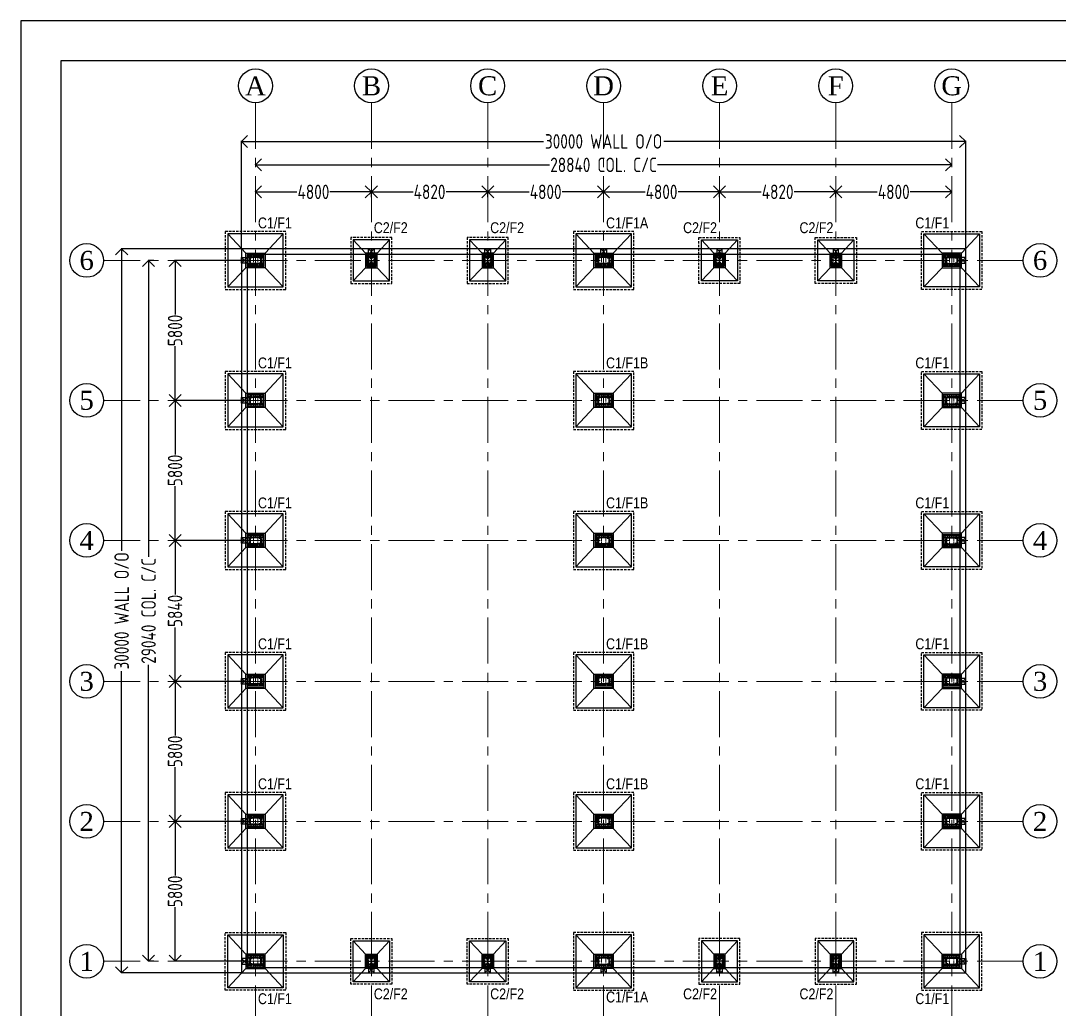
# Model space of a CAD drawing. Header units: millimetres. Extents: x 3470347 to 5996549, y -3470518 to 17149644.
# Drawn here: x 4559725 to 4602744, y 6680953 to 6721908 of the extents above; entities that cross this region are included whole.
import ezdxf
from ezdxf.enums import TextEntityAlignment as Align

# ---------------------------------------------------------------- set-up
doc = ezdxf.new("R2010")
doc.units = ezdxf.units.MM
doc.header["$MEASUREMENT"] = 0
doc.header["$PDMODE"] = 35
doc.header["$PDSIZE"] = -5
for name, pattern in [('CENTER', [50.8, 31.75, -6.35, 6.35, -6.35]), ('CENTERX2', [4, 2.5, -0.5, 0.5, -0.5]), ('DASHED2', [0.375, 0.25, -0.125])]:
    doc.linetypes.add(name, pattern=pattern)
doc.layers.get('0').update_dxf_attribs({"linetype": 'CONTINUOUS', "lineweight": 25})
doc.layers.get('DEFPOINTS').update_dxf_attribs({"linetype": 'CONTINUOUS', "lineweight": 25})
doc.layers.add('BOLT', color=1, linetype='CONTINUOUS')
doc.layers.add('YQ_AXIS', color=4, linetype='CONTINUOUS')
for name, color, linetype, lineweight in [('CENTER', 8, 'CENTER', 0), ('GB', 2, 'CONTINUOUS', 20), ('PV_TEXT_ROMANS', 7, 'CONTINUOUS', 0), ('SHEET', 7, 'CONTINUOUS', 15)]:
    doc.layers.add(name, color=color, linetype=linetype, lineweight=lineweight)
doc.styles.add('Aerial', font='times.ttf')
doc.styles.add('DIM', font='geniso.shx', dxfattribs={"width": 0.85})
doc.styles.add('J.P', font='ARIALN.TTF')
doc.dimstyles.new('ST-100', dxfattribs={"dimscale": 100, "dimtxt": 7, "dimasz": 5, "dimexe": 0.18, "dimexo": 0.0625, "dimgap": 0.2, "dimtad": 0, "dimdec": 0, "dimzin": 0, "dimdsep": 46, "dimtxsty": 'DIM', "dimblk": 'OPEN90', "dimcen": 0.09, "dimclrd": 256, "dimclrt": 7, "dimadec": 0, "dimazin": 0, "dimtfac": 1, "dimtdec": 0, "dimtofl": 0, "dimtmove": 0, "dimatfit": 3, "dimldrblk": 'OPEN90', "dimfxl": 1, "dimtolj": 1, "dimtzin": 0, "dimlwd": -1, "dimarcsym": 0})

# ---------------------------------------------------------------- blocks, each defined once
blk = doc.blocks.new('_Open90')
at = {"color": 0, "linetype": 'ByBlock', "lineweight": -2}
for p, q in [((0, 0), (-1, 0)), ((-0.5, 0.5), (0, 0)), ((0, 0), (-0.5, -0.5))]:
    blk.add_line(p, q, dxfattribs=at)
blk = doc.blocks.new('*D1314')
at = {"layer": 'BOLT', "color": 0, "lineweight": -2}
for p, q in [((4568977, 6688738), (4566098, 6688738)), ((4568977, 6682938), (4566098, 6682938))]:
    blk.add_line(p, q, dxfattribs=at)
at = {"layer": 'BOLT'}
for p, q in [((4566116, 6688238), (4566116, 6686496)), ((4566116, 6683438), (4566116, 6685180))]:
    blk.add_line(p, q, dxfattribs=at)
at = {"layer": 'DEFPOINTS', "color": 0}
for p in [(4566116, 6688738), (4568984, 6688738), (4568984, 6682938)]:
    blk.add_point(p, dxfattribs=at)
at = {"layer": 'BOLT', "xscale": 500, "yscale": 500, "zscale": 500}
for p, rotation in [((4566116, 6688738), 90), ((4566116, 6682938), 270)]:
    blk.add_blockref('_Open90', p, dxfattribs=dict(at, rotation=rotation))
at = {"layer": 'BOLT', "color": 7, "insert": (4566116, 6685838), "char_height": 600, "attachment_point": 5, "rotation": 90, "style": 'DIM'}
blk.add_mtext('\\A1;5800', dxfattribs=at)
blk = doc.blocks.new('*D1315')
at = {"layer": 'BOLT', "color": 0, "lineweight": -2}
for p, q in [((4568977, 6711978), (4566098, 6711978)), ((4568977, 6706178), (4566098, 6706178))]:
    blk.add_line(p, q, dxfattribs=at)
at = {"layer": 'BOLT'}
for p, q in [((4566116, 6711478), (4566116, 6709736)), ((4566116, 6706678), (4566116, 6708420))]:
    blk.add_line(p, q, dxfattribs=at)
at = {"layer": 'DEFPOINTS', "color": 0}
for p in [(4568984, 6711978), (4566116, 6706178), (4568984, 6706178)]:
    blk.add_point(p, dxfattribs=at)
at = {"layer": 'BOLT', "xscale": 500, "yscale": 500, "zscale": 500}
for p, rotation in [((4566116, 6711978), 90), ((4566116, 6706178), 270)]:
    blk.add_blockref('_Open90', p, dxfattribs=dict(at, rotation=rotation))
at = {"layer": 'BOLT', "color": 7, "insert": (4566116, 6709078), "char_height": 600, "attachment_point": 5, "rotation": 90, "style": 'DIM'}
blk.add_mtext('\\A1;5800', dxfattribs=at)
blk = doc.blocks.new('*D1316')
at = {"layer": 'BOLT', "color": 0, "lineweight": -2}
for p, q in [((4568977, 6706178), (4566098, 6706178)), ((4568977, 6700378), (4566098, 6700378))]:
    blk.add_line(p, q, dxfattribs=at)
at = {"layer": 'BOLT'}
for p, q in [((4566116, 6705678), (4566116, 6703936)), ((4566116, 6700878), (4566116, 6702620))]:
    blk.add_line(p, q, dxfattribs=at)
at = {"layer": 'DEFPOINTS', "color": 0}
for p in [(4568984, 6706178), (4566116, 6700378), (4568984, 6700378)]:
    blk.add_point(p, dxfattribs=at)
at = {"layer": 'BOLT', "xscale": 500, "yscale": 500, "zscale": 500}
for p, rotation in [((4566116, 6706178), 90), ((4566116, 6700378), 270)]:
    blk.add_blockref('_Open90', p, dxfattribs=dict(at, rotation=rotation))
at = {"layer": 'BOLT', "color": 7, "insert": (4566116, 6703278), "char_height": 600, "attachment_point": 5, "rotation": 90, "style": 'DIM'}
blk.add_mtext('\\A1;5800', dxfattribs=at)
blk = doc.blocks.new('*D1317')
at = {"layer": 'BOLT', "color": 0, "lineweight": -2}
for p, q in [((4568977, 6694538), (4566098, 6694538)), ((4568977, 6688738), (4566098, 6688738))]:
    blk.add_line(p, q, dxfattribs=at)
at = {"layer": 'BOLT'}
for p, q in [((4566116, 6694038), (4566116, 6692296)), ((4566116, 6689238), (4566116, 6690980))]:
    blk.add_line(p, q, dxfattribs=at)
at = {"layer": 'DEFPOINTS', "color": 0}
for p in [(4568984, 6694538), (4566116, 6688738), (4568984, 6688738)]:
    blk.add_point(p, dxfattribs=at)
at = {"layer": 'BOLT', "xscale": 500, "yscale": 500, "zscale": 500}
for p, rotation in [((4566116, 6694538), 90), ((4566116, 6688738), 270)]:
    blk.add_blockref('_Open90', p, dxfattribs=dict(at, rotation=rotation))
at = {"layer": 'BOLT', "color": 7, "insert": (4566116, 6691638), "char_height": 600, "attachment_point": 5, "rotation": 90, "style": 'DIM'}
blk.add_mtext('\\A1;5800', dxfattribs=at)
blk = doc.blocks.new('*D1318')
at = {"layer": 'BOLT', "color": 0, "lineweight": -2}
for p, q in [((4568977, 6700378), (4566098, 6700378)), ((4568977, 6694538), (4566098, 6694538))]:
    blk.add_line(p, q, dxfattribs=at)
at = {"layer": 'BOLT'}
for p, q in [((4566116, 6699878), (4566116, 6698141)), ((4566116, 6695038), (4566116, 6696775))]:
    blk.add_line(p, q, dxfattribs=at)
at = {"layer": 'DEFPOINTS', "color": 0}
for p in [(4566116, 6700378), (4568984, 6700378), (4568984, 6694538)]:
    blk.add_point(p, dxfattribs=at)
at = {"layer": 'BOLT', "xscale": 500, "yscale": 500, "zscale": 500}
for p, rotation in [((4566116, 6700378), 90), ((4566116, 6694538), 270)]:
    blk.add_blockref('_Open90', p, dxfattribs=dict(at, rotation=rotation))
at = {"layer": 'BOLT', "color": 7, "insert": (4566116, 6697458), "char_height": 600, "attachment_point": 5, "rotation": 90, "style": 'DIM'}
blk.add_mtext('\\A1;5840', dxfattribs=at)
blk = doc.blocks.new('BP1111')
at = {"transparency": 33554559}
h = blk.add_hatch(color=1, dxfattribs=at)
h.dxf.hatch_style = 1
h.paths.add_polyline_path([(4745403, 6853192), (4745403, 6852942), (4745483, 6852942), (4745483, 6852946, 0.414214), (4745473, 6852956), (4745420, 6852956, -0.414214), (4745410, 6852966), (4745410, 6853168, -0.414214), (4745420, 6853178), (4745473, 6853178, 0.414214), (4745483, 6853188), (4745483, 6853192)])
h = blk.add_hatch(color=1, dxfattribs=at)
h.dxf.hatch_style = 1
h.paths.add_polyline_path([(4745853, 6853192), (4745853, 6852942), (4745773, 6852942), (4745773, 6852946, -0.414214), (4745783, 6852956), (4745836, 6852956, 0.414214), (4745846, 6852966), (4745846, 6853168, 0.414214), (4745836, 6853178), (4745783, 6853178, -0.414214), (4745773, 6853188), (4745773, 6853192)])
at = {"color": 4}
for points in [[(4745953, 6853202), (4745303, 6853202)], [(4745953, 6853192), (4745303, 6853192)], [(4745953, 6852942), (4745303, 6852942)], [(4745953, 6852932), (4745303, 6852932)]]:
    blk.add_lwpolyline(points, dxfattribs=at)
at = {"color": 1}
for points in [[(4745483, 6853192), (4745483, 6853188, -0.414214), (4745473, 6853178), (4745420, 6853178, 0.414214), (4745410, 6853168), (4745410, 6852966, 0.414214), (4745420, 6852956), (4745473, 6852956, -0.414214), (4745483, 6852946), (4745483, 6852942), (4745403, 6852942), (4745403, 6853192)], [(4745773, 6853192), (4745773, 6853188, 0.414214), (4745783, 6853178), (4745836, 6853178, -0.414214), (4745846, 6853168), (4745846, 6852966, -0.414214), (4745836, 6852956), (4745783, 6852956, 0.414214), (4745773, 6852946), (4745773, 6852942), (4745853, 6852942), (4745853, 6853192)]]:
    blk.add_lwpolyline(points, format="xyb", close=True, dxfattribs=at)
at = {"color": 4}
for points in [[(4745438, 6853202), (4745438, 6853277), (4745448, 6853277), (4745448, 6853202)], [(4745623, 6853202), (4745623, 6853277), (4745633, 6853277), (4745633, 6853202)], [(4745806, 6853202), (4745806, 6853277), (4745816, 6853277), (4745816, 6853202)], [(4745438, 6852932), (4745438, 6852857), (4745448, 6852857), (4745448, 6852932)], [(4745623, 6852932), (4745623, 6852857), (4745633, 6852857), (4745633, 6852932)], [(4745806, 6852932), (4745806, 6852857), (4745816, 6852857), (4745816, 6852932)]]:
    blk.add_lwpolyline(points, close=True, dxfattribs=at)
at = {"color": 2}
for centre in [(4745353, 6853242), (4745538, 6853242), (4745718, 6853242), (4745903, 6853242), (4745353, 6852892), (4745538, 6852892), (4745718, 6852892), (4745903, 6852892)]:
    blk.add_circle(centre, 12, dxfattribs=at)
at = {"layer": 'GB', "color": 8, "linetype": 'CENTERX2', "ltscale": 50}
for p, q in [((4745303, 6853242), (4745953, 6853242)), ((4745353, 6852842), (4745353, 6853292)), ((4745538, 6852842), (4745538, 6853292)), ((4745718, 6852842), (4745718, 6853292)), ((4745903, 6853292), (4745903, 6852842)), ((4745953, 6852892), (4745303, 6852892))]:
    blk.add_line(p, q, dxfattribs=at)
at = {"layer": 'GB', "color": 5}
blk.add_lwpolyline([(4745953, 6853292), (4745953, 6852842), (4745303, 6852842), (4745303, 6853292)], close=True, dxfattribs=at)
blk = doc.blocks.new('*D1319')
at = {"layer": 'BOLT', "color": 0, "lineweight": -2}
for p, q in [((4569449, 6715943), (4569449, 6715955)), ((4598289, 6715943), (4598289, 6715955))]:
    blk.add_line(p, q, dxfattribs=at)
at = {"layer": 'BOLT'}
for p, q in [((4569949, 6715937), (4581630, 6715937)), ((4597789, 6715937), (4586107, 6715937))]:
    blk.add_line(p, q, dxfattribs=at)
at = {"layer": 'DEFPOINTS', "color": 0}
for p in [(4569449, 6715937), (4598289, 6715937), (4598289, 6715937)]:
    blk.add_point(p, dxfattribs=at)
at = {"layer": 'BOLT', "xscale": 500, "yscale": 500, "zscale": 500, "rotation": 180}
blk.add_blockref('_Open90', (4569449, 6715937), dxfattribs=at)
at = {"layer": 'BOLT', "xscale": 500, "yscale": 500, "zscale": 500}
blk.add_blockref('_Open90', (4598289, 6715937), dxfattribs=at)
at = {"layer": 'BOLT', "color": 7, "insert": (4583869, 6715937), "char_height": 600, "attachment_point": 5, "style": 'DIM'}
blk.add_mtext('\\A1;28840 COL. C/C', dxfattribs=at)
blk = doc.blocks.new('*D1320')
at = {"layer": 'BOLT', "color": 0, "lineweight": -2}
for p, q in [((4565230, 6711978), (4565002, 6711978)), ((4565230, 6682938), (4565002, 6682938))]:
    blk.add_line(p, q, dxfattribs=at)
at = {"layer": 'BOLT'}
for p, q in [((4565020, 6711478), (4565020, 6699697)), ((4565020, 6683438), (4565020, 6695219))]:
    blk.add_line(p, q, dxfattribs=at)
at = {"layer": 'DEFPOINTS', "color": 0}
for p in [(4565236, 6711978), (4565020, 6682938), (4565236, 6682938)]:
    blk.add_point(p, dxfattribs=at)
at = {"layer": 'BOLT', "xscale": 500, "yscale": 500, "zscale": 500}
for p, rotation in [((4565020, 6711978), 90), ((4565020, 6682938), 270)]:
    blk.add_blockref('_Open90', p, dxfattribs=dict(at, rotation=rotation))
at = {"layer": 'BOLT', "color": 7, "insert": (4565020, 6697458), "char_height": 600, "attachment_point": 5, "rotation": 90, "style": 'DIM'}
blk.add_mtext('\\A1;29040 COL. C/C', dxfattribs=at)
blk = doc.blocks.new('*D1321')
at = {"layer": 'BOLT', "color": 0, "lineweight": -2}
for p, q in [((4568869, 6712464), (4568869, 6716927)), ((4598869, 6712464), (4598869, 6716927))]:
    blk.add_line(p, q, dxfattribs=at)
at = {"layer": 'BOLT'}
for p, q in [((4569369, 6716909), (4581375, 6716909)), ((4598369, 6716909), (4586362, 6716909))]:
    blk.add_line(p, q, dxfattribs=at)
at = {"layer": 'DEFPOINTS', "color": 0}
for p in [(4598869, 6716909), (4568869, 6712458), (4598869, 6712458)]:
    blk.add_point(p, dxfattribs=at)
at = {"layer": 'BOLT', "xscale": 500, "yscale": 500, "zscale": 500, "rotation": 180}
blk.add_blockref('_Open90', (4568869, 6716909), dxfattribs=at)
at = {"layer": 'BOLT', "xscale": 500, "yscale": 500, "zscale": 500}
blk.add_blockref('_Open90', (4598869, 6716909), dxfattribs=at)
at = {"layer": 'BOLT', "color": 7, "insert": (4583869, 6716909), "char_height": 600, "attachment_point": 5, "style": 'DIM'}
blk.add_mtext('\\A1;30000 WALL O/O', dxfattribs=at)
blk = doc.blocks.new('*D1322')
at = {"layer": 'BOLT', "color": 0, "lineweight": -2}
for p, q in [((4568862, 6712458), (4563886, 6712458)), ((4568862, 6682458), (4563886, 6682458))]:
    blk.add_line(p, q, dxfattribs=at)
at = {"layer": 'BOLT'}
for p, q in [((4563904, 6711958), (4563904, 6699951)), ((4563904, 6682958), (4563904, 6694964))]:
    blk.add_line(p, q, dxfattribs=at)
at = {"layer": 'DEFPOINTS', "color": 0}
for p in [(4568869, 6712458), (4563904, 6682458), (4568869, 6682458)]:
    blk.add_point(p, dxfattribs=at)
at = {"layer": 'BOLT', "xscale": 500, "yscale": 500, "zscale": 500}
for p, rotation in [((4563904, 6712458), 90), ((4563904, 6682458), 270)]:
    blk.add_blockref('_Open90', p, dxfattribs=dict(at, rotation=rotation))
at = {"layer": 'BOLT', "color": 7, "insert": (4563904, 6697458), "char_height": 600, "attachment_point": 5, "rotation": 90, "style": 'DIM'}
blk.add_mtext('\\A1;30000 WALL O/O', dxfattribs=at)
blk = doc.blocks.new('BP2222')
at = {"transparency": 33554559}
h = blk.add_hatch(color=1, dxfattribs=at)
h.dxf.hatch_style = 1
h.paths.add_polyline_path([(4746506, 6852967), (4746606, 6852967), (4746606, 6852968, 0.414214), (4746596, 6852978), (4746559, 6852978), (4746559, 6853157), (4746596, 6853157, 0.414214), (4746606, 6853167), (4746606, 6853167), (4746506, 6853167), (4746506, 6853167, 0.414214), (4746516, 6853157), (4746553, 6853157), (4746553, 6852978), (4746516, 6852978, 0.414214), (4746506, 6852968)])
at = {"color": 8, "linetype": 'CENTERX2', "ltscale": 15}
for p, q in [((4746719, 6853242), (4746394, 6853242)), ((4746394, 6853067), (4746719, 6853067)), ((4746431, 6853292), (4746431, 6852842)), ((4746669, 6852842), (4746669, 6853292)), ((4746394, 6852892), (4746719, 6852892))]:
    blk.add_line(p, q, dxfattribs=at)
at = {"color": 5}
blk.add_lwpolyline([(4746719, 6853292), (4746394, 6853292), (4746394, 6852842), (4746719, 6852842)], close=True, dxfattribs=at)
at = {"color": 4}
for points in [[(4746719, 6853202), (4746394, 6853202)], [(4746719, 6853192), (4746394, 6853192)], [(4746719, 6852942), (4746394, 6852942)], [(4746719, 6852932), (4746394, 6852932)]]:
    blk.add_lwpolyline(points, dxfattribs=at)
at = {"color": 1}
blk.add_lwpolyline([(4746559, 6852978), (4746559, 6853157), (4746596, 6853157, 0.414214), (4746606, 6853167), (4746606, 6853167), (4746506, 6853167), (4746506, 6853167, 0.414214), (4746516, 6853157), (4746553, 6853157), (4746553, 6852978), (4746516, 6852978, 0.414214), (4746506, 6852968), (4746506, 6852967), (4746606, 6852967), (4746606, 6852968, 0.414214), (4746596, 6852978)], format="xyb", close=True, dxfattribs=at)
at = {"color": 4}
for points in [[(4746551, 6853202), (4746551, 6853277), (4746561, 6853277), (4746561, 6853202)], [(4746551, 6852932), (4746551, 6852857), (4746561, 6852857), (4746561, 6852932)]]:
    blk.add_lwpolyline(points, close=True, dxfattribs=at)
at = {"color": 2}
for centre in [(4746431, 6853242), (4746431, 6853067), (4746669, 6853242), (4746669, 6853067), (4746431, 6852892), (4746669, 6852892)]:
    blk.add_circle(centre, 12, dxfattribs=at)
blk = doc.blocks.new('*D1487')
at = {"layer": 'BOLT', "color": 0, "lineweight": -2}
for p, q in [((4569449, 6714825), (4569449, 6714837)), ((4574248, 6714825), (4574248, 6714837))]:
    blk.add_line(p, q, dxfattribs=at)
at = {"layer": 'BOLT'}
for p, q in [((4569949, 6714819), (4571165, 6714819)), ((4573748, 6714819), (4572532, 6714819))]:
    blk.add_line(p, q, dxfattribs=at)
at = {"layer": 'DEFPOINTS', "color": 0}
for p in [(4569449, 6714819), (4574248, 6714819), (4574248, 6714819)]:
    blk.add_point(p, dxfattribs=at)
at = {"layer": 'BOLT', "xscale": 500, "yscale": 500, "zscale": 500, "rotation": 180}
blk.add_blockref('_Open90', (4569449, 6714819), dxfattribs=at)
at = {"layer": 'BOLT', "xscale": 500, "yscale": 500, "zscale": 500}
blk.add_blockref('_Open90', (4574248, 6714819), dxfattribs=at)
at = {"layer": 'BOLT', "color": 7, "insert": (4571849, 6714819), "char_height": 600, "attachment_point": 5, "style": 'DIM'}
blk.add_mtext('\\A1;4800', dxfattribs=at)
blk = doc.blocks.new('*D1482')
at = {"layer": 'BOLT', "color": 0, "lineweight": -2}
for p, q in [((4579069, 6714825), (4579069, 6714837)), ((4583869, 6714825), (4583869, 6714837))]:
    blk.add_line(p, q, dxfattribs=at)
at = {"layer": 'BOLT'}
for p, q in [((4579569, 6714819), (4580786, 6714819)), ((4583369, 6714819), (4582152, 6714819))]:
    blk.add_line(p, q, dxfattribs=at)
at = {"layer": 'DEFPOINTS', "color": 0}
for p in [(4579069, 6714819), (4583869, 6714819), (4583869, 6714819)]:
    blk.add_point(p, dxfattribs=at)
at = {"layer": 'BOLT', "xscale": 500, "yscale": 500, "zscale": 500, "rotation": 180}
blk.add_blockref('_Open90', (4579069, 6714819), dxfattribs=at)
at = {"layer": 'BOLT', "xscale": 500, "yscale": 500, "zscale": 500}
blk.add_blockref('_Open90', (4583869, 6714819), dxfattribs=at)
at = {"layer": 'BOLT', "color": 7, "insert": (4581469, 6714819), "char_height": 600, "attachment_point": 5, "style": 'DIM'}
blk.add_mtext('\\A1;4800', dxfattribs=at)
blk = doc.blocks.new('*D1483')
at = {"layer": 'BOLT', "color": 0, "lineweight": -2}
for p, q in [((4574248, 6714595), (4574248, 6714837)), ((4579069, 6714595), (4579069, 6714837))]:
    blk.add_line(p, q, dxfattribs=at)
at = {"layer": 'BOLT'}
for p, q in [((4574748, 6714819), (4575976, 6714819)), ((4578569, 6714819), (4577342, 6714819))]:
    blk.add_line(p, q, dxfattribs=at)
at = {"layer": 'DEFPOINTS', "color": 0}
for p in [(4574248, 6714589), (4579069, 6714819), (4579069, 6714589)]:
    blk.add_point(p, dxfattribs=at)
at = {"layer": 'BOLT', "xscale": 500, "yscale": 500, "zscale": 500, "rotation": 180}
blk.add_blockref('_Open90', (4574248, 6714819), dxfattribs=at)
at = {"layer": 'BOLT', "xscale": 500, "yscale": 500, "zscale": 500}
blk.add_blockref('_Open90', (4579069, 6714819), dxfattribs=at)
at = {"layer": 'BOLT', "color": 7, "insert": (4576659, 6714819), "char_height": 600, "attachment_point": 5, "style": 'DIM'}
blk.add_mtext('\\A1;4820', dxfattribs=at)
blk = doc.blocks.new('*D1484')
at = {"layer": 'BOLT', "color": 0, "lineweight": -2}
for p, q in [((4593489, 6714813), (4593489, 6714801)), ((4598289, 6714813), (4598289, 6714801))]:
    blk.add_line(p, q, dxfattribs=at)
at = {"layer": 'BOLT'}
for p, q in [((4593989, 6714819), (4595206, 6714819)), ((4597789, 6714819), (4596572, 6714819))]:
    blk.add_line(p, q, dxfattribs=at)
at = {"layer": 'DEFPOINTS', "color": 0}
for p in [(4593489, 6714819), (4593489, 6714819), (4598289, 6714819)]:
    blk.add_point(p, dxfattribs=at)
at = {"layer": 'BOLT', "xscale": 500, "yscale": 500, "zscale": 500, "rotation": 180}
blk.add_blockref('_Open90', (4593489, 6714819), dxfattribs=at)
at = {"layer": 'BOLT', "xscale": 500, "yscale": 500, "zscale": 500}
blk.add_blockref('_Open90', (4598289, 6714819), dxfattribs=at)
at = {"layer": 'BOLT', "color": 7, "insert": (4595889, 6714819), "char_height": 600, "attachment_point": 5, "style": 'DIM'}
blk.add_mtext('\\A1;4800', dxfattribs=at)
blk = doc.blocks.new('*D1485')
at = {"layer": 'BOLT', "color": 0, "lineweight": -2}
for p, q in [((4583869, 6714813), (4583869, 6714801)), ((4588668, 6714813), (4588668, 6714801))]:
    blk.add_line(p, q, dxfattribs=at)
at = {"layer": 'BOLT'}
for p, q in [((4584369, 6714819), (4585585, 6714819)), ((4588168, 6714819), (4586952, 6714819))]:
    blk.add_line(p, q, dxfattribs=at)
at = {"layer": 'DEFPOINTS', "color": 0}
for p in [(4583869, 6714819), (4583869, 6714819), (4588668, 6714819)]:
    blk.add_point(p, dxfattribs=at)
at = {"layer": 'BOLT', "xscale": 500, "yscale": 500, "zscale": 500, "rotation": 180}
blk.add_blockref('_Open90', (4583869, 6714819), dxfattribs=at)
at = {"layer": 'BOLT', "xscale": 500, "yscale": 500, "zscale": 500}
blk.add_blockref('_Open90', (4588668, 6714819), dxfattribs=at)
at = {"layer": 'BOLT', "color": 7, "insert": (4586269, 6714819), "char_height": 600, "attachment_point": 5, "style": 'DIM'}
blk.add_mtext('\\A1;4800', dxfattribs=at)
blk = doc.blocks.new('*D1486')
at = {"layer": 'BOLT', "color": 0, "lineweight": -2}
for p, q in [((4588668, 6714595), (4588668, 6714837)), ((4593489, 6714595), (4593489, 6714837))]:
    blk.add_line(p, q, dxfattribs=at)
at = {"layer": 'BOLT'}
for p, q in [((4589168, 6714819), (4590396, 6714819)), ((4592989, 6714819), (4591762, 6714819))]:
    blk.add_line(p, q, dxfattribs=at)
at = {"layer": 'DEFPOINTS', "color": 0}
for p in [(4588668, 6714819), (4588668, 6714589), (4593489, 6714589)]:
    blk.add_point(p, dxfattribs=at)
at = {"layer": 'BOLT', "xscale": 500, "yscale": 500, "zscale": 500, "rotation": 180}
blk.add_blockref('_Open90', (4588668, 6714819), dxfattribs=at)
at = {"layer": 'BOLT', "xscale": 500, "yscale": 500, "zscale": 500}
blk.add_blockref('_Open90', (4593489, 6714819), dxfattribs=at)
at = {"layer": 'BOLT', "color": 7, "insert": (4591079, 6714819), "char_height": 600, "attachment_point": 5, "style": 'DIM'}
blk.add_mtext('\\A1;4820', dxfattribs=at)

msp = doc.modelspace()

# ---------------------------------------------------------------- linework, layer by layer
at = {"color": 192, "lineweight": 25, "elevation": 0}
msp.add_lwpolyline([(4559724.59, 6660166.62), (4647044.99, 6660166.62), (4647044.99, 6721908.38), (4559724.59, 6721908.38)], close=True, dxfattribs=at)
at = {"color": 7, "linetype": 'DASHED2', "ltscale": 400}
for points in [[(4568198.73, 6713177.98), (4568198.73, 6710777.98), (4570698.73, 6710777.98), (4570698.73, 6713177.98)], [(4582618.73, 6713177.98), (4582618.73, 6710777.98), (4585118.73, 6710777.98), (4585118.73, 6713177.98)], [(4599538.73, 6713177.98), (4599538.73, 6710777.98), (4597038.73, 6710777.98), (4597038.73, 6713177.98)], [(4573398.39, 6712927.98), (4573398.39, 6711027.98), (4575098.39, 6711027.98), (4575098.39, 6712927.98)], [(4578219.06, 6712927.98), (4578219.06, 6711027.98), (4579919.06, 6711027.98), (4579919.06, 6712927.98)], [(4589518.39, 6712927.98), (4589518.39, 6711027.98), (4587818.39, 6711027.98), (4587818.39, 6712927.98)], [(4594339.06, 6712927.98), (4594339.06, 6711027.98), (4592639.06, 6711027.98), (4592639.06, 6712927.98)], [(4568198.73, 6707377.98), (4568198.73, 6704977.98), (4570698.73, 6704977.98), (4570698.73, 6707377.98)], [(4582618.73, 6707377.98), (4582618.73, 6704977.98), (4585118.73, 6704977.98), (4585118.73, 6707377.98)], [(4599538.73, 6707377.98), (4599538.73, 6704977.98), (4597038.73, 6704977.98), (4597038.73, 6707377.98)], [(4568198.73, 6701577.98), (4568198.73, 6699177.98), (4570698.73, 6699177.98), (4570698.73, 6701577.98)], [(4582618.73, 6701577.98), (4582618.73, 6699177.98), (4585118.73, 6699177.98), (4585118.73, 6701577.98)], [(4599538.73, 6701577.98), (4599538.73, 6699177.98), (4597038.73, 6699177.98), (4597038.73, 6701577.98)], [(4568198.73, 6695737.98), (4568198.73, 6693337.98), (4570698.73, 6693337.98), (4570698.73, 6695737.98)], [(4582618.73, 6695737.98), (4582618.73, 6693337.98), (4585118.73, 6693337.98), (4585118.73, 6695737.98)], [(4599538.73, 6695737.98), (4599538.73, 6693337.98), (4597038.73, 6693337.98), (4597038.73, 6695737.98)], [(4568198.73, 6689937.98), (4568198.73, 6687537.98), (4570698.73, 6687537.98), (4570698.73, 6689937.98)], [(4582618.73, 6689937.98), (4582618.73, 6687537.98), (4585118.73, 6687537.98), (4585118.73, 6689937.98)], [(4599538.73, 6689937.98), (4599538.73, 6687537.98), (4597038.73, 6687537.98), (4597038.73, 6689937.98)], [(4568198.73, 6681737.98), (4568198.73, 6684137.98), (4570698.73, 6684137.98), (4570698.73, 6681737.98)], [(4573398.39, 6681987.98), (4573398.39, 6683887.98), (4575098.39, 6683887.98), (4575098.39, 6681987.98)], [(4578219.06, 6681987.98), (4578219.06, 6683887.98), (4579919.06, 6683887.98), (4579919.06, 6681987.98)], [(4582618.73, 6684137.98), (4582618.73, 6681737.98), (4585118.73, 6681737.98), (4585118.73, 6684137.98)], [(4589518.39, 6681987.98), (4589518.39, 6683887.98), (4587818.39, 6683887.98), (4587818.39, 6681987.98)], [(4594339.06, 6681987.98), (4594339.06, 6683887.98), (4592639.06, 6683887.98), (4592639.06, 6681987.98)], [(4599538.73, 6681737.98), (4599538.73, 6684137.98), (4597038.73, 6684137.98), (4597038.73, 6681737.98)]]:
    msp.add_lwpolyline(points, close=True, dxfattribs=at)
at = {"color": 30}
for points in [[(4568298.73, 6713077.98), (4568298.73, 6710877.98), (4570598.73, 6710877.98), (4570598.73, 6713077.98)], [(4573498.39, 6712827.98), (4573498.39, 6711127.98), (4574998.39, 6711127.98), (4574998.39, 6712827.98)], [(4578319.06, 6712827.98), (4578319.06, 6711127.98), (4579819.06, 6711127.98), (4579819.06, 6712827.98)], [(4582718.73, 6713077.98), (4582718.73, 6710877.98), (4585018.73, 6710877.98), (4585018.73, 6713077.98)], [(4589418.39, 6712827.98), (4589418.39, 6711127.98), (4587918.39, 6711127.98), (4587918.39, 6712827.98)], [(4594239.06, 6712827.98), (4594239.06, 6711127.98), (4592739.06, 6711127.98), (4592739.06, 6712827.98)], [(4599438.73, 6713077.98), (4599438.73, 6710877.98), (4597138.73, 6710877.98), (4597138.73, 6713077.98)], [(4569848.73, 6712277.98), (4569848.73, 6711677.98), (4569048.73, 6711677.98), (4569048.73, 6712277.98)], [(4574485.89, 6712277.98), (4574010.89, 6712277.98), (4574010.89, 6711677.98), (4574485.89, 6711677.98)], [(4579306.56, 6712277.98), (4578831.56, 6712277.98), (4578831.56, 6711677.98), (4579306.56, 6711677.98)], [(4584268.73, 6712277.98), (4584268.73, 6711677.98), (4583468.73, 6711677.98), (4583468.73, 6712277.98)], [(4588430.89, 6712277.98), (4588905.89, 6712277.98), (4588905.89, 6711677.98), (4588430.89, 6711677.98)], [(4593251.56, 6712277.98), (4593726.56, 6712277.98), (4593726.56, 6711677.98), (4593251.56, 6711677.98)], [(4597888.73, 6712277.98), (4597888.73, 6711677.98), (4598688.73, 6711677.98), (4598688.73, 6712277.98)], [(4568298.73, 6707277.98), (4568298.73, 6705077.98), (4570598.73, 6705077.98), (4570598.73, 6707277.98)], [(4582718.73, 6707277.98), (4582718.73, 6705077.98), (4585018.73, 6705077.98), (4585018.73, 6707277.98)], [(4599438.73, 6707277.98), (4599438.73, 6705077.98), (4597138.73, 6705077.98), (4597138.73, 6707277.98)], [(4569848.73, 6706477.98), (4569848.73, 6705877.98), (4569048.73, 6705877.98), (4569048.73, 6706477.98)], [(4584268.73, 6706477.98), (4584268.73, 6705877.98), (4583468.73, 6705877.98), (4583468.73, 6706477.98)], [(4597888.73, 6706477.98), (4597888.73, 6705877.98), (4598688.73, 6705877.98), (4598688.73, 6706477.98)], [(4568298.73, 6701477.98), (4568298.73, 6699277.98), (4570598.73, 6699277.98), (4570598.73, 6701477.98)], [(4582718.73, 6701477.98), (4582718.73, 6699277.98), (4585018.73, 6699277.98), (4585018.73, 6701477.98)], [(4599438.73, 6701477.98), (4599438.73, 6699277.98), (4597138.73, 6699277.98), (4597138.73, 6701477.98)], [(4569848.73, 6700677.98), (4569848.73, 6700077.98), (4569048.73, 6700077.98), (4569048.73, 6700677.98)], [(4584268.73, 6700677.98), (4584268.73, 6700077.98), (4583468.73, 6700077.98), (4583468.73, 6700677.98)], [(4597888.73, 6700677.98), (4597888.73, 6700077.98), (4598688.73, 6700077.98), (4598688.73, 6700677.98)], [(4568298.73, 6695637.98), (4568298.73, 6693437.98), (4570598.73, 6693437.98), (4570598.73, 6695637.98)], [(4582718.73, 6695637.98), (4582718.73, 6693437.98), (4585018.73, 6693437.98), (4585018.73, 6695637.98)], [(4599438.73, 6695637.98), (4599438.73, 6693437.98), (4597138.73, 6693437.98), (4597138.73, 6695637.98)], [(4569848.73, 6694837.98), (4569848.73, 6694237.98), (4569048.73, 6694237.98), (4569048.73, 6694837.98)], [(4584268.73, 6694837.98), (4584268.73, 6694237.98), (4583468.73, 6694237.98), (4583468.73, 6694837.98)], [(4597888.73, 6694837.98), (4597888.73, 6694237.98), (4598688.73, 6694237.98), (4598688.73, 6694837.98)], [(4568298.73, 6689837.98), (4568298.73, 6687637.98), (4570598.73, 6687637.98), (4570598.73, 6689837.98)], [(4582718.73, 6689837.98), (4582718.73, 6687637.98), (4585018.73, 6687637.98), (4585018.73, 6689837.98)], [(4599438.73, 6689837.98), (4599438.73, 6687637.98), (4597138.73, 6687637.98), (4597138.73, 6689837.98)], [(4569848.73, 6689037.98), (4569848.73, 6688437.98), (4569048.73, 6688437.98), (4569048.73, 6689037.98)], [(4584268.73, 6689037.98), (4584268.73, 6688437.98), (4583468.73, 6688437.98), (4583468.73, 6689037.98)], [(4597888.73, 6689037.98), (4597888.73, 6688437.98), (4598688.73, 6688437.98), (4598688.73, 6689037.98)], [(4568298.73, 6681837.98), (4568298.73, 6684037.98), (4570598.73, 6684037.98), (4570598.73, 6681837.98)], [(4582718.73, 6684037.98), (4582718.73, 6681837.98), (4585018.73, 6681837.98), (4585018.73, 6684037.98)], [(4599438.73, 6681837.98), (4599438.73, 6684037.98), (4597138.73, 6684037.98), (4597138.73, 6681837.98)], [(4573498.39, 6682087.98), (4573498.39, 6683787.98), (4574998.39, 6683787.98), (4574998.39, 6682087.98)], [(4578319.06, 6682087.98), (4578319.06, 6683787.98), (4579819.06, 6683787.98), (4579819.06, 6682087.98)], [(4589418.39, 6682087.98), (4589418.39, 6683787.98), (4587918.39, 6683787.98), (4587918.39, 6682087.98)], [(4594239.06, 6682087.98), (4594239.06, 6683787.98), (4592739.06, 6683787.98), (4592739.06, 6682087.98)], [(4569848.73, 6682637.98), (4569848.73, 6683237.98), (4569048.73, 6683237.98), (4569048.73, 6682637.98)], [(4574485.89, 6682637.98), (4574010.89, 6682637.98), (4574010.89, 6683237.98), (4574485.89, 6683237.98)], [(4579306.56, 6682637.98), (4578831.56, 6682637.98), (4578831.56, 6683237.98), (4579306.56, 6683237.98)], [(4584268.73, 6683237.98), (4584268.73, 6682637.98), (4583468.73, 6682637.98), (4583468.73, 6683237.98)], [(4588430.89, 6682637.98), (4588905.89, 6682637.98), (4588905.89, 6683237.98), (4588430.89, 6683237.98)], [(4593251.56, 6682637.98), (4593726.56, 6682637.98), (4593726.56, 6683237.98), (4593251.56, 6683237.98)], [(4597888.73, 6682637.98), (4597888.73, 6683237.98), (4598688.73, 6683237.98), (4598688.73, 6682637.98)]]:
    msp.add_lwpolyline(points, close=True, dxfattribs=at)
for points in [[(4569048.73, 6712277.98), (4568298.73, 6713077.98)], [(4569848.73, 6712277.98), (4570598.73, 6713077.98)], [(4574010.89, 6712277.98), (4573498.39, 6712827.98)], [(4574485.89, 6712277.98), (4574998.39, 6712827.98)], [(4578831.56, 6712277.98), (4578319.06, 6712827.98)], [(4579306.56, 6712277.98), (4579819.06, 6712827.98)], [(4583468.73, 6712277.98), (4582718.73, 6713077.98)], [(4584268.73, 6712277.98), (4585018.73, 6713077.98)], [(4588430.89, 6712277.98), (4587918.39, 6712827.98)], [(4588905.89, 6712277.98), (4589418.39, 6712827.98)], [(4593251.56, 6712277.98), (4592739.06, 6712827.98)], [(4593726.56, 6712277.98), (4594239.06, 6712827.98)], [(4597888.73, 6712277.98), (4597138.73, 6713077.98)], [(4598688.73, 6712277.98), (4599438.73, 6713077.98)], [(4569048.73, 6711677.98), (4568298.73, 6710877.98)], [(4569848.73, 6711677.98), (4570598.73, 6710877.98)], [(4574010.89, 6711677.98), (4573498.39, 6711127.98)], [(4574485.89, 6711677.98), (4574998.39, 6711127.98)], [(4578831.56, 6711677.98), (4578319.06, 6711127.98)], [(4579306.56, 6711677.98), (4579819.06, 6711127.98)], [(4583468.73, 6711677.98), (4582718.73, 6710877.98)], [(4584268.73, 6711677.98), (4585018.73, 6710877.98)], [(4588430.89, 6711677.98), (4587918.39, 6711127.98)], [(4588905.89, 6711677.98), (4589418.39, 6711127.98)], [(4593251.56, 6711677.98), (4592739.06, 6711127.98)], [(4593726.56, 6711677.98), (4594239.06, 6711127.98)], [(4597888.73, 6711677.98), (4597138.73, 6710877.98)], [(4598688.73, 6711677.98), (4599438.73, 6710877.98)], [(4569048.73, 6706477.98), (4568298.73, 6707277.98)], [(4569848.73, 6706477.98), (4570598.73, 6707277.98)], [(4583468.73, 6706477.98), (4582718.73, 6707277.98)], [(4584268.73, 6706477.98), (4585018.73, 6707277.98)], [(4597888.73, 6706477.98), (4597138.73, 6707277.98)], [(4598688.73, 6706477.98), (4599438.73, 6707277.98)], [(4569048.73, 6705877.98), (4568298.73, 6705077.98)], [(4569848.73, 6705877.98), (4570598.73, 6705077.98)], [(4583468.73, 6705877.98), (4582718.73, 6705077.98)], [(4584268.73, 6705877.98), (4585018.73, 6705077.98)], [(4597888.73, 6705877.98), (4597138.73, 6705077.98)], [(4598688.73, 6705877.98), (4599438.73, 6705077.98)], [(4569048.73, 6700677.98), (4568298.73, 6701477.98)], [(4569848.73, 6700677.98), (4570598.73, 6701477.98)], [(4583468.73, 6700677.98), (4582718.73, 6701477.98)], [(4584268.73, 6700677.98), (4585018.73, 6701477.98)], [(4597888.73, 6700677.98), (4597138.73, 6701477.98)], [(4598688.73, 6700677.98), (4599438.73, 6701477.98)], [(4569048.73, 6700077.98), (4568298.73, 6699277.98)], [(4569848.73, 6700077.98), (4570598.73, 6699277.98)], [(4583468.73, 6700077.98), (4582718.73, 6699277.98)], [(4584268.73, 6700077.98), (4585018.73, 6699277.98)], [(4597888.73, 6700077.98), (4597138.73, 6699277.98)], [(4598688.73, 6700077.98), (4599438.73, 6699277.98)], [(4569048.73, 6694837.98), (4568298.73, 6695637.98)], [(4569848.73, 6694837.98), (4570598.73, 6695637.98)], [(4583468.73, 6694837.98), (4582718.73, 6695637.98)], [(4584268.73, 6694837.98), (4585018.73, 6695637.98)], [(4597888.73, 6694837.98), (4597138.73, 6695637.98)], [(4598688.73, 6694837.98), (4599438.73, 6695637.98)], [(4569048.73, 6694237.98), (4568298.73, 6693437.98)], [(4569848.73, 6694237.98), (4570598.73, 6693437.98)], [(4583468.73, 6694237.98), (4582718.73, 6693437.98)], [(4584268.73, 6694237.98), (4585018.73, 6693437.98)], [(4597888.73, 6694237.98), (4597138.73, 6693437.98)], [(4598688.73, 6694237.98), (4599438.73, 6693437.98)], [(4569048.73, 6689037.98), (4568298.73, 6689837.98)], [(4569848.73, 6689037.98), (4570598.73, 6689837.98)], [(4583468.73, 6689037.98), (4582718.73, 6689837.98)], [(4584268.73, 6689037.98), (4585018.73, 6689837.98)], [(4597888.73, 6689037.98), (4597138.73, 6689837.98)], [(4598688.73, 6689037.98), (4599438.73, 6689837.98)], [(4569048.73, 6688437.98), (4568298.73, 6687637.98)], [(4569848.73, 6688437.98), (4570598.73, 6687637.98)], [(4583468.73, 6688437.98), (4582718.73, 6687637.98)], [(4584268.73, 6688437.98), (4585018.73, 6687637.98)], [(4597888.73, 6688437.98), (4597138.73, 6687637.98)], [(4598688.73, 6688437.98), (4599438.73, 6687637.98)], [(4569048.73, 6683237.98), (4568298.73, 6684037.98)], [(4569848.73, 6683237.98), (4570598.73, 6684037.98)], [(4583468.73, 6683237.98), (4582718.73, 6684037.98)], [(4584268.73, 6683237.98), (4585018.73, 6684037.98)], [(4597888.73, 6683237.98), (4597138.73, 6684037.98)], [(4598688.73, 6683237.98), (4599438.73, 6684037.98)], [(4574010.89, 6683237.98), (4573498.39, 6683787.98)], [(4574485.89, 6683237.98), (4574998.39, 6683787.98)], [(4578831.56, 6683237.98), (4578319.06, 6683787.98)], [(4579306.56, 6683237.98), (4579819.06, 6683787.98)], [(4588430.89, 6683237.98), (4587918.39, 6683787.98)], [(4588905.89, 6683237.98), (4589418.39, 6683787.98)], [(4593251.56, 6683237.98), (4592739.06, 6683787.98)], [(4593726.56, 6683237.98), (4594239.06, 6683787.98)], [(4569048.73, 6682637.98), (4568298.73, 6681837.98)], [(4569848.73, 6682637.98), (4570598.73, 6681837.98)], [(4574010.89, 6682637.98), (4573498.39, 6682087.98)], [(4574485.89, 6682637.98), (4574998.39, 6682087.98)], [(4578831.56, 6682637.98), (4578319.06, 6682087.98)], [(4579306.56, 6682637.98), (4579819.06, 6682087.98)], [(4583468.73, 6682637.98), (4582718.73, 6681837.98)], [(4584268.73, 6682637.98), (4585018.73, 6681837.98)], [(4588430.89, 6682637.98), (4587918.39, 6682087.98)], [(4588905.89, 6682637.98), (4589418.39, 6682087.98)], [(4593251.56, 6682637.98), (4592739.06, 6682087.98)], [(4593726.56, 6682637.98), (4594239.06, 6682087.98)], [(4597888.73, 6682637.98), (4597138.73, 6681837.98)], [(4598688.73, 6682637.98), (4599438.73, 6681837.98)]]:
    msp.add_lwpolyline(points, dxfattribs=at)
at = {"color": 8}
for points in [[(4568868.73, 6712457.98), (4568868.73, 6682457.98), (4598868.73, 6682457.98), (4598868.73, 6712457.98)], [(4569098.73, 6712227.98), (4569098.73, 6682687.98), (4598638.73, 6682687.98), (4598638.73, 6712227.98)]]:
    msp.add_lwpolyline(points, close=True, dxfattribs=at)
at = {"color": 6}
for points in [[(4574363.39, 6712457.98), (4574363.39, 6712227.98), (4574133.39, 6712227.98), (4574133.39, 6712457.98)], [(4579184.06, 6712457.98), (4579184.06, 6712227.98), (4578954.06, 6712227.98), (4578954.06, 6712457.98)], [(4583983.73, 6712457.98), (4583983.73, 6712227.98), (4583753.73, 6712227.98), (4583753.73, 6712457.98)], [(4588553.39, 6712457.98), (4588553.39, 6712227.98), (4588783.39, 6712227.98), (4588783.39, 6712457.98)], [(4593374.06, 6712457.98), (4593374.06, 6712227.98), (4593604.06, 6712227.98), (4593604.06, 6712457.98)], [(4569098.73, 6712092.98), (4569098.73, 6711862.98), (4568868.73, 6711862.98), (4568868.73, 6712092.98)], [(4598638.73, 6712092.98), (4598638.73, 6711862.98), (4598868.73, 6711862.98), (4598868.73, 6712092.98)], [(4569098.73, 6706292.98), (4569098.73, 6706062.98), (4568868.73, 6706062.98), (4568868.73, 6706292.98)], [(4598638.73, 6706292.98), (4598638.73, 6706062.98), (4598868.73, 6706062.98), (4598868.73, 6706292.98)], [(4569098.73, 6700492.98), (4569098.73, 6700262.98), (4568868.73, 6700262.98), (4568868.73, 6700492.98)], [(4598638.73, 6700492.98), (4598638.73, 6700262.98), (4598868.73, 6700262.98), (4598868.73, 6700492.98)], [(4569098.73, 6694652.98), (4569098.73, 6694422.98), (4568868.73, 6694422.98), (4568868.73, 6694652.98)], [(4598638.73, 6694652.98), (4598638.73, 6694422.98), (4598868.73, 6694422.98), (4598868.73, 6694652.98)], [(4569098.73, 6688852.98), (4569098.73, 6688622.98), (4568868.73, 6688622.98), (4568868.73, 6688852.98)], [(4598638.73, 6688852.98), (4598638.73, 6688622.98), (4598868.73, 6688622.98), (4598868.73, 6688852.98)], [(4569098.73, 6682822.98), (4569098.73, 6683052.98), (4568868.73, 6683052.98), (4568868.73, 6682822.98)], [(4598638.73, 6682822.98), (4598638.73, 6683052.98), (4598868.73, 6683052.98), (4598868.73, 6682822.98)], [(4574363.39, 6682457.98), (4574363.39, 6682687.98), (4574133.39, 6682687.98), (4574133.39, 6682457.98)], [(4579184.06, 6682457.98), (4579184.06, 6682687.98), (4578954.06, 6682687.98), (4578954.06, 6682457.98)], [(4583983.73, 6682457.98), (4583983.73, 6682687.98), (4583753.73, 6682687.98), (4583753.73, 6682457.98)], [(4588553.39, 6682457.98), (4588553.39, 6682687.98), (4588783.39, 6682687.98), (4588783.39, 6682457.98)], [(4593374.06, 6682457.98), (4593374.06, 6682687.98), (4593604.06, 6682687.98), (4593604.06, 6682457.98)]]:
    msp.add_lwpolyline(points, close=True, dxfattribs=at)
for points in [[(4574133.39, 6712457.98), (4574363.39, 6712227.98)], [(4574133.39, 6712227.98), (4574363.39, 6712457.98)], [(4578954.06, 6712457.98), (4579184.06, 6712227.98)], [(4578954.06, 6712227.98), (4579184.06, 6712457.98)], [(4583753.73, 6712457.98), (4583983.73, 6712227.98)], [(4583753.73, 6712227.98), (4583983.73, 6712457.98)], [(4588783.39, 6712457.98), (4588553.39, 6712227.98)], [(4588783.39, 6712227.98), (4588553.39, 6712457.98)], [(4593604.06, 6712457.98), (4593374.06, 6712227.98)], [(4593604.06, 6712227.98), (4593374.06, 6712457.98)], [(4568868.73, 6712092.98), (4569098.73, 6711862.98)], [(4568868.73, 6711862.98), (4569098.73, 6712092.98)], [(4598868.73, 6712092.98), (4598638.73, 6711862.98)], [(4598868.73, 6711862.98), (4598638.73, 6712092.98)], [(4568868.73, 6706292.98), (4569098.73, 6706062.98)], [(4568868.73, 6706062.98), (4569098.73, 6706292.98)], [(4598868.73, 6706292.98), (4598638.73, 6706062.98)], [(4598868.73, 6706062.98), (4598638.73, 6706292.98)], [(4568868.73, 6700492.98), (4569098.73, 6700262.98)], [(4568868.73, 6700262.98), (4569098.73, 6700492.98)], [(4598868.73, 6700492.98), (4598638.73, 6700262.98)], [(4598868.73, 6700262.98), (4598638.73, 6700492.98)], [(4568868.73, 6694652.98), (4569098.73, 6694422.98)], [(4568868.73, 6694422.98), (4569098.73, 6694652.98)], [(4598868.73, 6694652.98), (4598638.73, 6694422.98)], [(4598868.73, 6694422.98), (4598638.73, 6694652.98)], [(4568868.73, 6688852.98), (4569098.73, 6688622.98)], [(4568868.73, 6688622.98), (4569098.73, 6688852.98)], [(4598868.73, 6688852.98), (4598638.73, 6688622.98)], [(4598868.73, 6688622.98), (4598638.73, 6688852.98)], [(4568868.73, 6682822.98), (4569098.73, 6683052.98)], [(4568868.73, 6683052.98), (4569098.73, 6682822.98)], [(4598868.73, 6682822.98), (4598638.73, 6683052.98)], [(4598868.73, 6683052.98), (4598638.73, 6682822.98)], [(4574133.39, 6682457.98), (4574363.39, 6682687.98)], [(4574133.39, 6682687.98), (4574363.39, 6682457.98)], [(4578954.06, 6682457.98), (4579184.06, 6682687.98)], [(4578954.06, 6682687.98), (4579184.06, 6682457.98)], [(4583753.73, 6682457.98), (4583983.73, 6682687.98)], [(4583753.73, 6682687.98), (4583983.73, 6682457.98)], [(4588783.39, 6682457.98), (4588553.39, 6682687.98)], [(4588783.39, 6682687.98), (4588553.39, 6682457.98)], [(4593604.06, 6682457.98), (4593374.06, 6682687.98)], [(4593604.06, 6682687.98), (4593374.06, 6682457.98)]]:
    msp.add_lwpolyline(points, dxfattribs=at)
at = {"color": 4}
for points in [[(4574435.89, 6712227.98), (4574060.89, 6712227.98), (4574060.89, 6711727.98), (4574435.89, 6711727.98)], [(4579256.56, 6712227.98), (4578881.56, 6712227.98), (4578881.56, 6711727.98), (4579256.56, 6711727.98)], [(4588480.89, 6712227.98), (4588855.89, 6712227.98), (4588855.89, 6711727.98), (4588480.89, 6711727.98)], [(4593301.56, 6712227.98), (4593676.56, 6712227.98), (4593676.56, 6711727.98), (4593301.56, 6711727.98)], [(4574435.89, 6682687.98), (4574060.89, 6682687.98), (4574060.89, 6683187.98), (4574435.89, 6683187.98)], [(4579256.56, 6682687.98), (4578881.56, 6682687.98), (4578881.56, 6683187.98), (4579256.56, 6683187.98)], [(4588480.89, 6682687.98), (4588855.89, 6682687.98), (4588855.89, 6683187.98), (4588480.89, 6683187.98)], [(4593301.56, 6682687.98), (4593676.56, 6682687.98), (4593676.56, 6683187.98), (4593301.56, 6683187.98)]]:
    msp.add_lwpolyline(points, close=True, dxfattribs=at)
at = {"layer": 'CENTER', "ltscale": 60}
for p, q in [((4569448.73, 6718513.37), (4569448.73, 6680063.81)), ((4574248.39, 6718513.4), (4574248.39, 6680064.43)), ((4579069.06, 6718513.4), (4579069.06, 6680063.12)), ((4583868.73, 6718513.37), (4583868.73, 6680063.81)), ((4588668.39, 6718513.4), (4588668.39, 6680064.43)), ((4593489.06, 6718513.4), (4593489.06, 6680063.12)), ((4598288.73, 6718513.37), (4598288.73, 6680063.81)), ((4601249.81, 6711977.98), (4563154.05, 6711977.98)), ((4601249.81, 6706177.98), (4563154.05, 6706177.98)), ((4601249.81, 6700377.98), (4563154.05, 6700377.98)), ((4601249.81, 6694537.98), (4563154.05, 6694537.98)), ((4601249.81, 6688737.98), (4563154.05, 6688737.98)), ((4601249.81, 6682937.98), (4563154.05, 6682937.98))]:
    msp.add_line(p, q, dxfattribs=at)
at = {"layer": 'GB', "color": 4}
for points in [[(4569798.73, 6712227.98), (4569798.73, 6711727.98), (4569098.73, 6711727.98), (4569098.73, 6712227.98)], [(4584218.73, 6712227.98), (4584218.73, 6711727.98), (4583518.73, 6711727.98), (4583518.73, 6712227.98)], [(4597938.73, 6712227.98), (4597938.73, 6711727.98), (4598638.73, 6711727.98), (4598638.73, 6712227.98)], [(4569798.73, 6706427.98), (4569798.73, 6705927.98), (4569098.73, 6705927.98), (4569098.73, 6706427.98)], [(4584218.73, 6706427.98), (4584218.73, 6705927.98), (4583518.73, 6705927.98), (4583518.73, 6706427.98)], [(4597938.73, 6706427.98), (4597938.73, 6705927.98), (4598638.73, 6705927.98), (4598638.73, 6706427.98)], [(4569798.73, 6700627.98), (4569798.73, 6700127.98), (4569098.73, 6700127.98), (4569098.73, 6700627.98)], [(4584218.73, 6700627.98), (4584218.73, 6700127.98), (4583518.73, 6700127.98), (4583518.73, 6700627.98)], [(4597938.73, 6700627.98), (4597938.73, 6700127.98), (4598638.73, 6700127.98), (4598638.73, 6700627.98)], [(4569798.73, 6694787.98), (4569798.73, 6694287.98), (4569098.73, 6694287.98), (4569098.73, 6694787.98)], [(4584218.73, 6694787.98), (4584218.73, 6694287.98), (4583518.73, 6694287.98), (4583518.73, 6694787.98)], [(4597938.73, 6694787.98), (4597938.73, 6694287.98), (4598638.73, 6694287.98), (4598638.73, 6694787.98)], [(4569798.73, 6688987.98), (4569798.73, 6688487.98), (4569098.73, 6688487.98), (4569098.73, 6688987.98)], [(4584218.73, 6688987.98), (4584218.73, 6688487.98), (4583518.73, 6688487.98), (4583518.73, 6688987.98)], [(4597938.73, 6688987.98), (4597938.73, 6688487.98), (4598638.73, 6688487.98), (4598638.73, 6688987.98)], [(4569798.73, 6682687.98), (4569798.73, 6683187.98), (4569098.73, 6683187.98), (4569098.73, 6682687.98)], [(4584218.73, 6683187.98), (4584218.73, 6682687.98), (4583518.73, 6682687.98), (4583518.73, 6683187.98)], [(4597938.73, 6682687.98), (4597938.73, 6683187.98), (4598638.73, 6683187.98), (4598638.73, 6682687.98)]]:
    msp.add_lwpolyline(points, close=True, dxfattribs=at)
at = {"layer": 'SHEET', "color": 220, "lineweight": 25, "elevation": 0}
msp.add_lwpolyline([(4561387.84, 6661826.74), (4645381.75, 6661826.74), (4645381.75, 6720248.25), (4561387.84, 6720248.25)], close=True, dxfattribs=at)
at = {"layer": 'YQ_AXIS', "color": 1}
for centre in [(4569448.73, 6719213.37), (4574255.39, 6719213.37), (4579062.06, 6719213.37), (4583868.73, 6719213.37), (4588675.39, 6719213.37), (4593482.06, 6719213.37), (4598288.73, 6719213.37), (4562454.05, 6711977.98), (4601949.81, 6711977.98), (4562454.05, 6706177.98), (4601949.81, 6706177.98), (4562454.05, 6700377.98), (4601949.81, 6700377.98), (4562454.05, 6694537.98), (4601949.81, 6694537.98), (4562454.05, 6688737.98), (4601949.81, 6688737.98), (4562454.05, 6682937.98), (4601949.81, 6682937.98)]:
    msp.add_circle(centre, 700, dxfattribs=at)

# ---------------------------------------------------------------- block references
for name, p in [('BP1111', (-176179.23, -141089.33)), ('BP2222', (-172307.95, -141089.33)), ('BP2222', (-167487.28, -141089.33)), ('BP1111', (-161759.23, -141089.33)), ('BP1111', (-176179.23, -146899.33)), ('BP1111', (-161759.23, -146899.33)), ('BP1111', (-176179.23, -152709.33)), ('BP1111', (-161759.23, -152709.33)), ('BP1111', (-176179.23, -158509.33)), ('BP1111', (-161759.23, -158509.33)), ('BP1111', (-176179.23, -164319.33)), ('BP1111', (-161759.23, -164319.33)), ('BP1111', (-161759.23, -170129.33))]:
    msp.add_blockref(name, p)
at = {"xscale": -1}
for name, p in [('BP2222', (9335224.73, -141089.33)), ('BP2222', (9340045.4, -141089.33)), ('BP1111', (9343916.69, -141089.33)), ('BP1111', (9343916.69, -146899.33)), ('BP1111', (9343916.69, -152709.33)), ('BP1111', (9343916.69, -158509.33)), ('BP1111', (9343916.69, -164319.33))]:
    msp.add_blockref(name, p, dxfattribs=at)
at = {"xscale": -1, "rotation": 180}
for name, p in [('BP1111', (-176179.23, 13536005.28)), ('BP2222', (-172307.95, 13536005.28)), ('BP2222', (-167487.28, 13536005.28))]:
    msp.add_blockref(name, p, dxfattribs=at)
at = {"rotation": 180}
for name, p in [('BP2222', (9335224.73, 13536005.28)), ('BP2222', (9340045.4, 13536005.28)), ('BP1111', (9343916.69, 13536005.28))]:
    msp.add_blockref(name, p, dxfattribs=at)

# ---------------------------------------------------------------- texts
at = {"layer": 'PV_TEXT_ROMANS', "char_height": 450, "width": 2396.759, "style": 'J.P'}
for s, insert, attachment_point in [('C1/F1', (4569550.53, 6713757.5), 1), ('C2/F2', (4574350.2, 6713558.86), 1), ('C2/F2', (4579170.86, 6713558.86), 1), ('C1/F1A', (4583970.53, 6713757.5), 1), ('C2/F2', (4588566.59, 6713558.86), 3), ('C2/F2', (4593387.26, 6713558.86), 3), ('C1/F1', (4598186.92, 6713757.5), 3), ('C1/F1', (4569550.53, 6707957.5), 1), ('C1/F1B', (4583970.53, 6707957.5), 1), ('C1/F1', (4598186.92, 6707957.5), 3), ('C1/F1', (4569550.53, 6702157.5), 1), ('C1/F1B', (4583970.53, 6702157.5), 1), ('C1/F1', (4598186.92, 6702157.5), 3), ('C1/F1', (4569550.53, 6696317.5), 1), ('C1/F1B', (4583970.53, 6696317.5), 1), ('C1/F1', (4598186.92, 6696317.5), 3), ('C1/F1', (4569550.53, 6690517.5), 1), ('C1/F1B', (4583970.53, 6690517.5), 1), ('C1/F1', (4598186.92, 6690517.5), 3), ('C2/F2', (4574350.2, 6681357.09), 7), ('C2/F2', (4579170.86, 6681357.09), 7), ('C2/F2', (4588566.59, 6681357.09), 9), ('C2/F2', (4593387.26, 6681357.09), 9), ('C1/F1', (4569550.53, 6681158.45), 7), ('C1/F1A', (4583970.53, 6681684.6), 1), ('C1/F1', (4598186.92, 6681158.45), 9)]:
    msp.add_mtext(s, dxfattribs=dict(at, insert=insert, attachment_point=attachment_point))
at = {"layer": 'YQ_AXIS', "color": 1, "style": 'Aerial'}
for s, p in [('A', (4569448.73, 6719213.37)), ('B', (4574255.39, 6719213.37)), ('C', (4579062.06, 6719213.37)), ('D', (4583868.73, 6719213.37)), ('E', (4588675.39, 6719213.37)), ('F', (4593482.06, 6719213.37)), ('G', (4598288.73, 6719213.37)), ('6', (4562454.05, 6711977.98)), ('6', (4601949.81, 6711977.98)), ('5', (4562454.05, 6706177.98)), ('5', (4601949.81, 6706177.98)), ('4', (4562454.05, 6700377.98)), ('4', (4601949.81, 6700377.98)), ('3', (4562454.05, 6694537.98)), ('3', (4601949.81, 6694537.98)), ('2', (4562454.05, 6688737.98)), ('2', (4601949.81, 6688737.98)), ('1', (4562454.05, 6682937.98)), ('1', (4601949.81, 6682937.98))]:
    msp.add_text(s, height=787.5, dxfattribs=at).set_placement(p, align=Align.MIDDLE)

# ---------------------------------------------------------------- dimensions: what is measured, and where the dimension line sits
at = {"layer": 'BOLT'}
for base, p1, p2, text, picture, middle in [((4598868.73, 6716909.36), (4568868.73, 6712457.98), (4598868.73, 6712457.98), '<> WALL O/O', '*D1321', (4583868.73, 6716909.36)), ((4598288.73, 6715936.61), (4569448.73, 6715936.61), (4598288.73, 6715936.61), '<> COL. C/C', '*D1319', (4583868.73, 6715936.61))]:
    dim = msp.add_linear_dim(base=base, p1=p1, p2=p2, text=text, dimstyle='ST-100', override={"dimtxt": 6, "dimtxsty": 'DIM', "dimblk": 'Open90', "dimtmove": 1}, dxfattribs=at)
    dim.commit()
    dim.dimension.update_dxf_attribs({"geometry": picture, "text_midpoint": middle})
for base, p1, p2, picture, middle in [((4574248.39, 6714819.21), (4569448.73, 6714819.21), (4574248.39, 6714819.21), '*D1487', (4571848.56, 6714819.21)), ((4579068.96, 6714819.21, 0), (4574248.49, 6714588.88), (4579068.96, 6714588.88), '*D1483', (4576658.73, 6714819.21, 0)), ((4583868.73, 6714819.21), (4579069.06, 6714819.21), (4583868.73, 6714819.21), '*D1482', (4581468.89, 6714819.21))]:
    dim = msp.add_linear_dim(base=base, p1=p1, p2=p2, dimstyle='ST-100', override={"dimtxt": 6, "dimblk": 'Open90', "dimtmove": 1}, dxfattribs=at)
    dim.commit()
    dim.dimension.update_dxf_attribs({"geometry": picture, "text_midpoint": middle})
for base, p1, p2, angle, picture, middle in [((4583868.73, 6714819.21), (4588668.39, 6714819.21), (4583868.73, 6714819.21), 180, '*D1485', (4586268.56, 6714819.21)), ((4588668.49, 6714819.21, 0), (4593488.96, 6714588.88), (4588668.49, 6714588.88), 180, '*D1486', (4591078.73, 6714819.21, 0)), ((4593489.06, 6714819.21), (4598288.73, 6714819.21), (4593489.06, 6714819.21), 180, '*D1484', (4595888.89, 6714819.21)), ((4566115.79, 6706177.98), (4568983.73, 6711977.98), (4568983.73, 6706177.98), 270, '*D1315', (4566115.79, 6709077.98)), ((4566115.79, 6700377.98), (4568983.73, 6706177.98), (4568983.73, 6700377.98), 90, '*D1316', (4566115.79, 6703277.98)), ((4566115.79, 6700377.98), (4568983.73, 6694537.98), (4568983.73, 6700377.98), 90, '*D1318', (4566115.79, 6697457.98)), ((4566115.79, 6688737.98), (4568983.73, 6694537.98), (4568983.73, 6688737.98), 90, '*D1317', (4566115.79, 6691637.98)), ((4566115.79, 6688737.98), (4568983.73, 6682937.98), (4568983.73, 6688737.98), 90, '*D1314', (4566115.79, 6685837.98))]:
    dim = msp.add_linear_dim(base=base, p1=p1, p2=p2, angle=angle, dimstyle='ST-100', override={"dimtxt": 6, "dimblk": 'Open90', "dimtmove": 1}, dxfattribs=at)
    dim.commit()
    dim.dimension.update_dxf_attribs({"geometry": picture, "text_midpoint": middle})
for base, p1, p2, text, picture, middle in [((4563904.43, 6682457.98), (4568868.73, 6712457.98), (4568868.73, 6682457.98), '<> WALL O/O', '*D1322', (4563904.43, 6697457.98)), ((4565020.1, 6682937.98), (4565236.4, 6711977.98), (4565236.4, 6682937.98), '<> COL. C/C', '*D1320', (4565020.1, 6697457.98))]:
    dim = msp.add_linear_dim(base=base, p1=p1, p2=p2, angle=90, text=text, dimstyle='ST-100', override={"dimtxt": 6, "dimtxsty": 'DIM', "dimblk": 'Open90', "dimtmove": 1}, dxfattribs=at)
    dim.commit()
    dim.dimension.update_dxf_attribs({"geometry": picture, "text_midpoint": middle})

doc.saveas('drawing.dxf')
